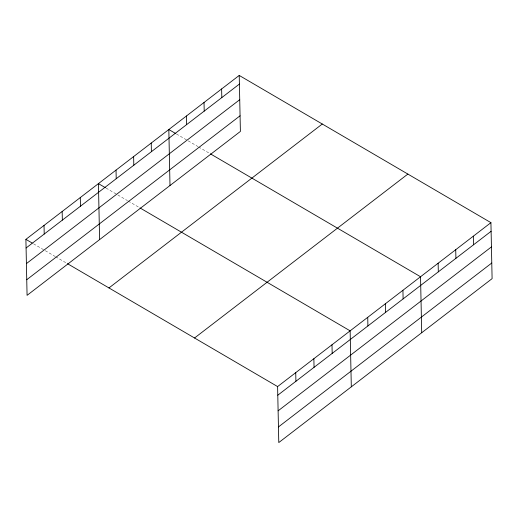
<?xml version="1.0" encoding="UTF-8"?>
<svg xmlns="http://www.w3.org/2000/svg" width="518" height="518" viewBox="0 0 518 518"><rect width="100%" height="100%" fill="white"/><g stroke="black" fill="none" stroke-linecap="round" stroke-linejoin="round"><path stroke-width="0.39" stroke-dasharray="2.59 1.94" d="M176.444 133.981L187.516 140.462M188.209 140.864L197.902 146.529M198.588 146.937L209.667 153.412M106.041 188.073L117.12 194.554M117.813 194.956L127.499 200.628M128.192 201.029L139.271 207.511M33.515 243.81L44.587 250.285M45.28 250.693L54.973 256.358M55.666 256.766L66.738 263.241"/><path stroke-width="0.78" d="M239.225 75.434L240.397 131.423L27.072 295.344L25.9 239.355L239.225 75.434L490.928 222.656L492.1 278.645L278.775 442.566L277.603 386.577L490.928 222.656M26.081 247.986L239.407 84.065M26.405 263.61L239.73 99.689M26.748 279.714L240.067 115.792M108.961 287.937L322.287 124.016M194.541 337.995L407.867 174.074M277.784 395.208L491.109 231.287M278.114 410.832L491.433 246.911M278.451 426.936L491.77 263.014M175.751 133.579L168.829 129.526L170.001 185.515M210.36 153.82L420.532 276.748L421.704 332.737M105.355 187.671L98.433 183.625L99.605 239.614M139.964 207.912L350.136 330.847L351.308 386.836M25.9 239.355L32.129 243M67.431 263.649L277.603 386.577M473.329 236.182L473.51 244.807M455.73 249.702L455.911 258.333M438.131 263.228L438.312 271.853M402.933 290.274L403.114 298.899M385.334 303.794L385.515 312.425M367.735 317.32L367.916 325.951M331.999 344.774L332.18 353.405M313.869 358.709L314.05 367.34M295.733 372.643L295.914 381.274M221.626 88.96L221.808 97.585M204.027 102.48L204.209 111.111M186.428 116.006L186.609 124.631M151.23 143.052L151.411 151.683M133.631 156.572L133.812 165.203M116.032 170.098L116.213 178.729M80.296 197.552L80.478 206.183M62.166 211.486L62.348 220.118M44.03 225.421L44.211 234.052"/></g></svg>
